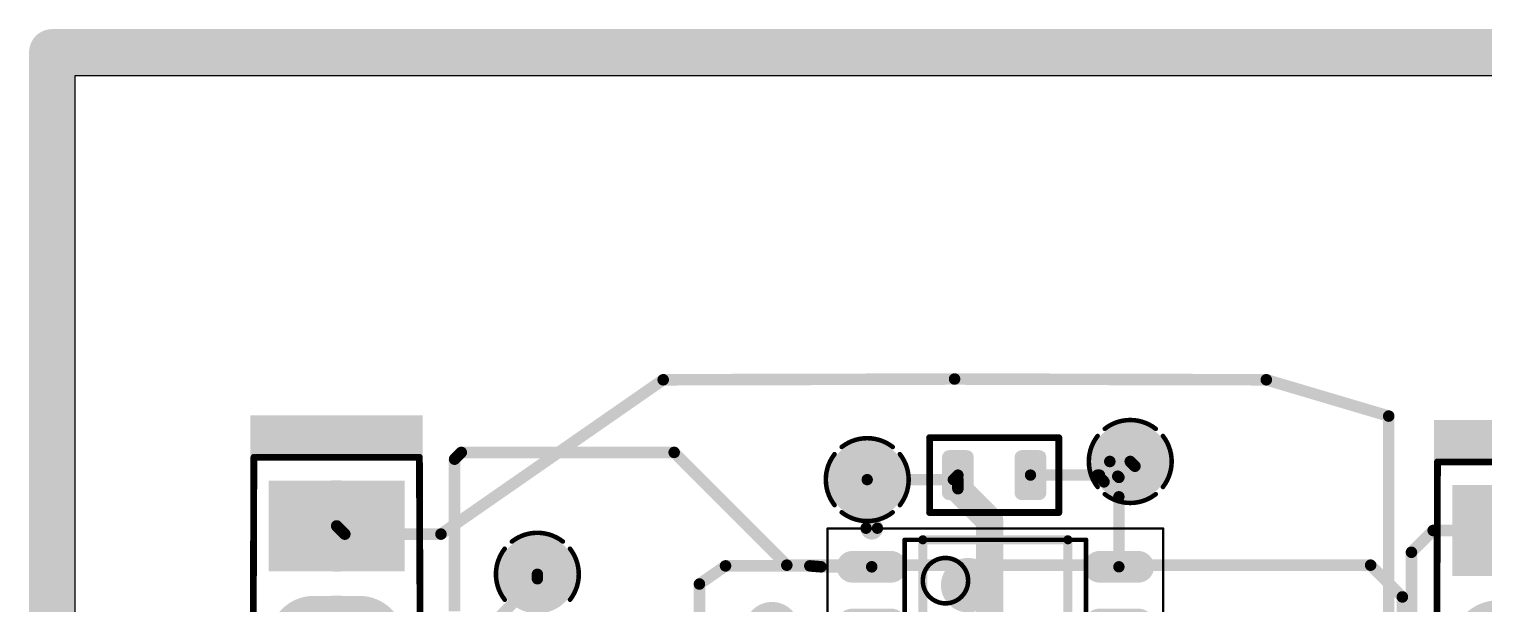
# Model space of a CAD drawing. Extents: x 87 to 200, y 48 to 111.
# Drawn here: x 87.19 to 119.27, y 98.75 to 111.41 of the extents above; entities that cross this region are included whole.
import ezdxf

# ---------------------------------------------------------------- set-up
doc = ezdxf.new("R2010")
doc.units = 0
doc.layers.get('0').update_dxf_attribs({"linetype": 'CONTINUOUS'})
for name, color, linetype in [('BOTTOMLAYER', 5, 'CONTINUOUS'), ('BOTTOMSOLDER', 6, 'CONTINUOUS'), ('INTERNALPLANE1', 76, 'CONTINUOUS'), ('INTERNALPLANE2', 16, 'CONTINUOUS'), ('MECHANICAL13', 56, 'CONTINUOUS'), ('MECHANICAL15', 56, 'CONTINUOUS'), ('MULTILAYER', 9, 'CONTINUOUS'), ('PADHOLELAYER', 156, 'CONTINUOUS'), ('TOPLAYER', 1, 'CONTINUOUS'), ('TOPOVERLAY', 2, 'CONTINUOUS'), ('TOPPASTE', 8, 'CONTINUOUS'), ('TOPSOLDER', 216, 'CONTINUOUS'), ('VIAHOLELAYER', 16, 'CONTINUOUS')]:
    doc.layers.add(name, color=color, linetype=linetype)

# ---------------------------------------------------------------- blocks, each defined once
blk = doc.blocks.new('PLD_8_11')
at = {"layer": 'BOTTOMLAYER'}
blk.add_hatch(color=5, dxfattribs=at).paths.add_polyline_path([(-13.54, 1.5), (-11.54, 1.5), (-11.54, -1.5), (-13.54, -1.5)])
h = blk.add_hatch(color=5, dxfattribs=at)
edge = h.paths.add_edge_path()
edge.add_arc((-10, -0.5), 1, 180, 360)
edge.add_line((-9, -0.5), (-9, 0.5))
edge.add_arc((-10, 0.5), 1, 0, 180)
edge.add_line((-11, 0.5), (-11, -0.5))
at = {"layer": 'BOTTOMSOLDER'}
h = blk.add_hatch(color=6, dxfattribs=at)
edge = h.paths.add_edge_path()
edge.add_arc((-12.54, 0), 0.55, 0, 360)
at = {"layer": 'INTERNALPLANE1'}
h = blk.add_hatch(color=76, dxfattribs=at)
edge = h.paths.add_edge_path()
edge.add_arc((-12.54, 0), 1.008, 0, 360)
h = blk.add_hatch(color=76, dxfattribs=at)
edge = h.paths.add_edge_path()
edge.add_arc((-10, 0), 1.008, 0, 360)
at = {"layer": 'INTERNALPLANE2'}
h = blk.add_hatch(color=16, dxfattribs=at)
edge = h.paths.add_edge_path()
edge.add_arc((-12.54, 0), 1.008, 0, 360)
h = blk.add_hatch(color=16, dxfattribs=at)
edge = h.paths.add_edge_path()
edge.add_arc((-10, 0), 1.008, 0, 360)
at = {"layer": 'MULTILAYER'}
blk.add_hatch(color=9, dxfattribs=at).paths.add_polyline_path([(-13.54, 1.5), (-11.54, 1.5), (-11.54, -1.5), (-13.54, -1.5)])
h = blk.add_hatch(color=9, dxfattribs=at)
edge = h.paths.add_edge_path()
edge.add_arc((-10, -0.5), 1, 180, 360)
edge.add_line((-9, -0.5), (-9, 0.5))
edge.add_arc((-10, 0.5), 1, 0, 180)
edge.add_line((-11, 0.5), (-11, -0.5))
at = {"layer": 'PADHOLELAYER'}
h = blk.add_hatch(color=156, dxfattribs=at)
edge = h.paths.add_edge_path()
edge.add_arc((-12.54, 0), 0.5, 0, 360)
at = {"layer": 'TOPLAYER'}
blk.add_hatch(color=1, dxfattribs=at).paths.add_polyline_path([(-13.54, 1.5), (-11.54, 1.5), (-11.54, -1.5), (-13.54, -1.5)])
h = blk.add_hatch(color=1, dxfattribs=at)
edge = h.paths.add_edge_path()
edge.add_arc((-10, -0.5), 1, 180, 360)
edge.add_line((-9, -0.5), (-9, 0.5))
edge.add_arc((-10, 0.5), 1, 0, 180)
edge.add_line((-11, 0.5), (-11, -0.5))
at = {"layer": 'TOPOVERLAY'}
blk.add_hatch(color=2, dxfattribs=at).paths.add_polyline_path([(-13.975, -1.9), (-13.975, 1.9), (-14.975, 1.9), (-14.975, -1.9)])
at = {"layer": 'TOPSOLDER'}
h = blk.add_hatch(color=216, dxfattribs=at)
edge = h.paths.add_edge_path()
edge.add_arc((-12.54, 0), 0.55, 0, 360)
at = {"layer": 'TOPOVERLAY', "const_width": 0.15}
for points in [[(-14.05, 1.825), (6.67, 1.905)], [(-14.05, -1.825), (-14.05, 1.825)], [(6.67, -1.905), (-14.05, -1.825)]]:
    blk.add_lwpolyline(points, dxfattribs=at)
at = {"layer": 'TOPOVERLAY', "const_width": 0.075}
for points in [[(-14.088, 1.825, 1), (-14.012, 1.825, 1)], [(-14.088, 1.825, 1), (-14.012, 1.825, 1)], [(-14.088, -1.825, 1), (-14.012, -1.825, 1)], [(-14.088, -1.825, 1), (-14.012, -1.825, 1)]]:
    blk.add_lwpolyline(points, format="xyb", close=True, dxfattribs=at)
blk = doc.blocks.new('PLD_8_12')
at = {"layer": 'BOTTOMLAYER'}
blk.add_hatch(color=5, dxfattribs=at).paths.add_polyline_path([(-13.54, 1.5), (-11.54, 1.5), (-11.54, -1.5), (-13.54, -1.5)])
h = blk.add_hatch(color=5, dxfattribs=at)
edge = h.paths.add_edge_path()
edge.add_arc((-10, -0.5), 1, 180, 360)
edge.add_line((-9, -0.5), (-9, 0.5))
edge.add_arc((-10, 0.5), 1, 0, 180)
edge.add_line((-11, 0.5), (-11, -0.5))
at = {"layer": 'INTERNALPLANE1'}
h = blk.add_hatch(color=76, dxfattribs=at)
edge = h.paths.add_edge_path()
edge.add_arc((-12.54, 0), 1.008, 0, 360)
h = blk.add_hatch(color=76, dxfattribs=at)
edge = h.paths.add_edge_path()
edge.add_arc((-10, 0), 1.008, 0, 360)
at = {"layer": 'INTERNALPLANE2'}
h = blk.add_hatch(color=16, dxfattribs=at)
edge = h.paths.add_edge_path()
edge.add_arc((-12.54, 0), 1.008, 0, 360)
h = blk.add_hatch(color=16, dxfattribs=at)
edge = h.paths.add_edge_path()
edge.add_arc((-10, 0), 1.008, 0, 360)
at = {"layer": 'MULTILAYER'}
blk.add_hatch(color=9, dxfattribs=at).paths.add_polyline_path([(-13.54, 1.5), (-11.54, 1.5), (-11.54, -1.5), (-13.54, -1.5)])
h = blk.add_hatch(color=9, dxfattribs=at)
edge = h.paths.add_edge_path()
edge.add_arc((-10, -0.5), 1, 180, 360)
edge.add_line((-9, -0.5), (-9, 0.5))
edge.add_arc((-10, 0.5), 1, 0, 180)
edge.add_line((-11, 0.5), (-11, -0.5))
at = {"layer": 'TOPLAYER'}
blk.add_hatch(color=1, dxfattribs=at).paths.add_polyline_path([(-13.54, 1.5), (-11.54, 1.5), (-11.54, -1.5), (-13.54, -1.5)])
h = blk.add_hatch(color=1, dxfattribs=at)
edge = h.paths.add_edge_path()
edge.add_arc((-10, -0.5), 1, 180, 360)
edge.add_line((-9, -0.5), (-9, 0.5))
edge.add_arc((-10, 0.5), 1, 0, 180)
edge.add_line((-11, 0.5), (-11, -0.5))
at = {"layer": 'TOPOVERLAY'}
blk.add_hatch(color=2, dxfattribs=at).paths.add_polyline_path([(-13.975, -1.9), (-13.975, 1.9), (-14.975, 1.9), (-14.975, -1.9)])
at = {"layer": 'TOPOVERLAY', "const_width": 0.15}
for points in [[(-14.05, -1.825), (-14.05, 1.825)], [(6.67, -1.905), (-14.05, -1.825)]]:
    blk.add_lwpolyline(points, dxfattribs=at)
at = {"layer": 'TOPOVERLAY', "const_width": 0.075}
blk.add_lwpolyline([(-14.088, -1.825, 1), (-14.012, -1.825, 1)], format="xyb", close=True, dxfattribs=at)
blk.add_lwpolyline([(-14.088, -1.825, 1), (-14.012, -1.825, 1)], format="xyb", close=True, dxfattribs=at)
blk = doc.blocks.new('SOIC_8_3_90____23')
at = {"layer": 'TOPLAYER'}
h = blk.add_hatch(color=1, dxfattribs=at)
edge = h.paths.add_edge_path()
edge.add_arc((-2.3, 1.905), 0.3, 270, 450)
edge.add_line((-2.3, 2.205), (-3.15, 2.205))
edge.add_arc((-3.15, 1.905), 0.3, 90, 270)
edge.add_line((-3.15, 1.605), (-2.3, 1.605))
h = blk.add_hatch(color=1, dxfattribs=at)
edge = h.paths.add_edge_path()
edge.add_arc((3.15, 1.905), 0.3, 270, 450)
edge.add_line((3.15, 2.205), (2.3, 2.205))
edge.add_arc((2.3, 1.905), 0.3, 90, 270)
edge.add_line((2.3, 1.605), (3.15, 1.605))
h = blk.add_hatch(color=1, dxfattribs=at)
edge = h.paths.add_edge_path()
edge.add_arc((-2.3, 0.635), 0.3, 270, 450)
edge.add_line((-2.3, 0.935), (-3.15, 0.935))
edge.add_arc((-3.15, 0.635), 0.3, 90, 270)
edge.add_line((-3.15, 0.335), (-2.3, 0.335))
h = blk.add_hatch(color=1, dxfattribs=at)
edge = h.paths.add_edge_path()
edge.add_arc((3.15, 0.635), 0.3, 270, 450)
edge.add_line((3.15, 0.935), (2.3, 0.935))
edge.add_arc((2.3, 0.635), 0.3, 90, 270)
edge.add_line((2.3, 0.335), (3.15, 0.335))
h = blk.add_hatch(color=1, dxfattribs=at)
edge = h.paths.add_edge_path()
edge.add_arc((-2.3, -0.635), 0.3, 270, 450)
edge.add_line((-2.3, -0.335), (-3.15, -0.335))
edge.add_arc((-3.15, -0.635), 0.3, 90, 270)
edge.add_line((-3.15, -0.935), (-2.3, -0.935))
h = blk.add_hatch(color=1, dxfattribs=at)
edge = h.paths.add_edge_path()
edge.add_arc((3.15, -0.635), 0.3, 270, 450)
edge.add_line((3.15, -0.335), (2.3, -0.335))
edge.add_arc((2.3, -0.635), 0.3, 90, 270)
edge.add_line((2.3, -0.935), (3.15, -0.935))
h = blk.add_hatch(color=1, dxfattribs=at)
edge = h.paths.add_edge_path()
edge.add_arc((-2.3, -1.905), 0.3, 270, 450)
edge.add_line((-2.3, -1.605), (-3.15, -1.605))
edge.add_arc((-3.15, -1.905), 0.3, 90, 270)
edge.add_line((-3.15, -2.205), (-2.3, -2.205))
h = blk.add_hatch(color=1, dxfattribs=at)
edge = h.paths.add_edge_path()
edge.add_arc((3.15, -1.905), 0.3, 270, 450)
edge.add_line((3.15, -1.605), (2.3, -1.605))
edge.add_arc((2.3, -1.905), 0.3, 90, 270)
edge.add_line((2.3, -2.205), (3.15, -2.205))
at = {"layer": 'TOPPASTE'}
h = blk.add_hatch(color=8, dxfattribs=at)
edge = h.paths.add_edge_path()
edge.add_arc((-2.3, 1.905), 0.3, 270, 450)
edge.add_line((-2.3, 2.205), (-3.15, 2.205))
edge.add_arc((-3.15, 1.905), 0.3, 90, 270)
edge.add_line((-3.15, 1.605), (-2.3, 1.605))
h = blk.add_hatch(color=8, dxfattribs=at)
edge = h.paths.add_edge_path()
edge.add_arc((3.15, 1.905), 0.3, 270, 450)
edge.add_line((3.15, 2.205), (2.3, 2.205))
edge.add_arc((2.3, 1.905), 0.3, 90, 270)
edge.add_line((2.3, 1.605), (3.15, 1.605))
h = blk.add_hatch(color=8, dxfattribs=at)
edge = h.paths.add_edge_path()
edge.add_arc((-2.3, 0.635), 0.3, 270, 450)
edge.add_line((-2.3, 0.935), (-3.15, 0.935))
edge.add_arc((-3.15, 0.635), 0.3, 90, 270)
edge.add_line((-3.15, 0.335), (-2.3, 0.335))
h = blk.add_hatch(color=8, dxfattribs=at)
edge = h.paths.add_edge_path()
edge.add_arc((3.15, 0.635), 0.3, 270, 450)
edge.add_line((3.15, 0.935), (2.3, 0.935))
edge.add_arc((2.3, 0.635), 0.3, 90, 270)
edge.add_line((2.3, 0.335), (3.15, 0.335))
h = blk.add_hatch(color=8, dxfattribs=at)
edge = h.paths.add_edge_path()
edge.add_arc((-2.3, -0.635), 0.3, 270, 450)
edge.add_line((-2.3, -0.335), (-3.15, -0.335))
edge.add_arc((-3.15, -0.635), 0.3, 90, 270)
edge.add_line((-3.15, -0.935), (-2.3, -0.935))
h = blk.add_hatch(color=8, dxfattribs=at)
edge = h.paths.add_edge_path()
edge.add_arc((3.15, -0.635), 0.3, 270, 450)
edge.add_line((3.15, -0.335), (2.3, -0.335))
edge.add_arc((2.3, -0.635), 0.3, 90, 270)
edge.add_line((2.3, -0.935), (3.15, -0.935))
h = blk.add_hatch(color=8, dxfattribs=at)
edge = h.paths.add_edge_path()
edge.add_arc((-2.3, -1.905), 0.3, 270, 450)
edge.add_line((-2.3, -1.605), (-3.15, -1.605))
edge.add_arc((-3.15, -1.905), 0.3, 90, 270)
edge.add_line((-3.15, -2.205), (-2.3, -2.205))
h = blk.add_hatch(color=8, dxfattribs=at)
edge = h.paths.add_edge_path()
edge.add_arc((3.15, -1.905), 0.3, 270, 450)
edge.add_line((3.15, -1.605), (2.3, -1.605))
edge.add_arc((2.3, -1.905), 0.3, 90, 270)
edge.add_line((2.3, -2.205), (3.15, -2.205))
at = {"layer": 'TOPSOLDER'}
h = blk.add_hatch(color=216, dxfattribs=at)
edge = h.paths.add_edge_path()
edge.add_arc((-2.3, 1.905), 0.35, 270, 450)
edge.add_line((-2.3, 2.255), (-3.15, 2.255))
edge.add_arc((-3.15, 1.905), 0.35, 90, 270)
edge.add_line((-3.15, 1.555), (-2.3, 1.555))
h = blk.add_hatch(color=216, dxfattribs=at)
edge = h.paths.add_edge_path()
edge.add_arc((3.15, 1.905), 0.35, 270, 450)
edge.add_line((3.15, 2.255), (2.3, 2.255))
edge.add_arc((2.3, 1.905), 0.35, 90, 270)
edge.add_line((2.3, 1.555), (3.15, 1.555))
h = blk.add_hatch(color=216, dxfattribs=at)
edge = h.paths.add_edge_path()
edge.add_arc((-2.3, 0.635), 0.35, 270, 450)
edge.add_line((-2.3, 0.985), (-3.15, 0.985))
edge.add_arc((-3.15, 0.635), 0.35, 90, 270)
edge.add_line((-3.15, 0.285), (-2.3, 0.285))
h = blk.add_hatch(color=216, dxfattribs=at)
edge = h.paths.add_edge_path()
edge.add_arc((3.15, 0.635), 0.35, 270, 450)
edge.add_line((3.15, 0.985), (2.3, 0.985))
edge.add_arc((2.3, 0.635), 0.35, 90, 270)
edge.add_line((2.3, 0.285), (3.15, 0.285))
h = blk.add_hatch(color=216, dxfattribs=at)
edge = h.paths.add_edge_path()
edge.add_arc((-2.3, -0.635), 0.35, 270, 450)
edge.add_line((-2.3, -0.285), (-3.15, -0.285))
edge.add_arc((-3.15, -0.635), 0.35, 90, 270)
edge.add_line((-3.15, -0.985), (-2.3, -0.985))
h = blk.add_hatch(color=216, dxfattribs=at)
edge = h.paths.add_edge_path()
edge.add_arc((3.15, -0.635), 0.35, 270, 450)
edge.add_line((3.15, -0.285), (2.3, -0.285))
edge.add_arc((2.3, -0.635), 0.35, 90, 270)
edge.add_line((2.3, -0.985), (3.15, -0.985))
h = blk.add_hatch(color=216, dxfattribs=at)
edge = h.paths.add_edge_path()
edge.add_arc((-2.3, -1.905), 0.35, 270, 450)
edge.add_line((-2.3, -1.555), (-3.15, -1.555))
edge.add_arc((-3.15, -1.905), 0.35, 90, 270)
edge.add_line((-3.15, -2.255), (-2.3, -2.255))
h = blk.add_hatch(color=216, dxfattribs=at)
edge = h.paths.add_edge_path()
edge.add_arc((3.15, -1.905), 0.35, 270, 450)
edge.add_line((3.15, -1.555), (2.3, -1.555))
edge.add_arc((2.3, -1.905), 0.35, 90, 270)
edge.add_line((2.3, -2.255), (3.15, -2.255))
at = {"layer": 'MECHANICAL13', "const_width": 0.1}
for points in [[(-2, 2.5), (2, 2.5)], [(-2, -2.5), (-2, 2.5)], [(2, -2.5), (2, 2.5)], [(-2, -2.5), (2, -2.5)]]:
    blk.add_lwpolyline(points, dxfattribs=at)
at = {"layer": 'MECHANICAL13'}
for points, const_width in [([(-2.025, 2.5, 1), (-1.975, 2.5, 1)], 0.05), ([(-2.025, 2.5, 1), (-1.975, 2.5, 1)], 0.05), ([(1.975, 2.5, 1), (2.025, 2.5, 1)], 0.05), ([(1.975, 2.5, 1), (2.025, 2.5, 1)], 0.05), ([(-0.6, 1.6, 1), (-1.6, 1.6, 1)], 0.1), ([(-1.625, 1.6, 1), (-1.575, 1.6, 1)], 0.05), ([(-0.625, 1.6, 1), (-0.575, 1.6, 1)], 0.05), ([(-2.025, -2.5, 1), (-1.975, -2.5, 1)], 0.05), ([(-2.025, -2.5, 1), (-1.975, -2.5, 1)], 0.05), ([(1.975, -2.5, 1), (2.025, -2.5, 1)], 0.05), ([(1.975, -2.5, 1), (2.025, -2.5, 1)], 0.05)]:
    blk.add_lwpolyline(points, format="xyb", close=True, dxfattribs=dict(at, const_width=const_width))
at = {"layer": 'MECHANICAL15'}
for points, const_width in [([(-3.7, 2.75), (3.7, 2.75)], 0.05), ([(-3.7, -2.75), (-3.7, 2.75)], 0.05), ([(3.7, -2.75), (3.7, 2.75)], 0.05), ([(0, -0.5), (0, 0.5)], 0.1), ([(-0.5, 0), (0.5, 0)], 0.1), ([(-3.7, -2.75), (3.7, -2.75)], 0.05)]:
    blk.add_lwpolyline(points, dxfattribs=dict(at, const_width=const_width))
for points, const_width in [([(-3.712, 2.75, 1), (-3.688, 2.75, 1)], 0.025), ([(-3.712, 2.75, 1), (-3.688, 2.75, 1)], 0.025), ([(3.688, 2.75, 1), (3.712, 2.75, 1)], 0.025), ([(3.688, 2.75, 1), (3.712, 2.75, 1)], 0.025), ([(-0.025, 0.5, 1), (0.025, 0.5, 1)], 0.05), ([(-0.525, 0, 1), (-0.475, 0, 1)], 0.05), ([(0.475, 0, 1), (0.525, 0, 1)], 0.05), ([(-0.025, -0.5, 1), (0.025, -0.5, 1)], 0.05), ([(-3.712, -2.75, 1), (-3.688, -2.75, 1)], 0.025), ([(-3.712, -2.75, 1), (-3.688, -2.75, 1)], 0.025), ([(3.688, -2.75, 1), (3.712, -2.75, 1)], 0.025), ([(3.688, -2.75, 1), (3.712, -2.75, 1)], 0.025)]:
    blk.add_lwpolyline(points, format="xyb", close=True, dxfattribs=dict(at, const_width=const_width))
at = {"layer": 'TOPOVERLAY'}
for points, const_width in [([(-2.6, 2.755, 1), (-2.85, 2.755, 1)], 0.25), ([(-2.913, 2.755, 1), (-2.788, 2.755, 1)], 0.125), ([(-2.662, 2.755, 1), (-2.538, 2.755, 1)], 0.125), ([(-1.65, 2.5, 1), (-1.55, 2.5, 1)], 0.1), ([(-1.65, 2.5, 1), (-1.55, 2.5, 1)], 0.1), ([(1.55, 2.5, 1), (1.65, 2.5, 1)], 0.1), ([(1.55, 2.5, 1), (1.65, 2.5, 1)], 0.1), ([(-0.3, 1.5, 1), (-0.9, 1.5, 1)], 0.6), ([(-1.05, 1.5, 1), (-0.75, 1.5, 1)], 0.3), ([(-0.45, 1.5, 1), (-0.15, 1.5, 1)], 0.3), ([(-1.65, -2.5, 1), (-1.55, -2.5, 1)], 0.1), ([(-1.65, -2.5, 1), (-1.55, -2.5, 1)], 0.1), ([(1.55, -2.5, 1), (1.65, -2.5, 1)], 0.1), ([(1.55, -2.5, 1), (1.65, -2.5, 1)], 0.1)]:
    blk.add_lwpolyline(points, format="xyb", close=True, dxfattribs=dict(at, const_width=const_width))
at = {"layer": 'TOPOVERLAY', "const_width": 0.2}
for points in [[(-1.6, 2.5), (1.6, 2.5)], [(-1.6, -2.5), (-1.6, 2.5)], [(1.6, -2.5), (1.6, 2.5)], [(-1.6, -2.5), (1.6, -2.5)]]:
    blk.add_lwpolyline(points, dxfattribs=at)
blk = doc.blocks.new('FB_0603_26')
at = {"layer": 'TOPLAYER'}
h = blk.add_hatch(color=1, dxfattribs=at)
edge = h.paths.add_edge_path()
edge.add_arc((-0.995, 0.395), 0.105, 90, 180)
edge.add_line((-1.1, 0.395), (-1.1, -0.395))
edge.add_arc((-0.995, -0.395), 0.105, 180, 270)
edge.add_line((-0.995, -0.5), (-0.605, -0.5))
edge.add_arc((-0.605, -0.395), 0.105, 270, 360)
edge.add_line((-0.5, -0.395), (-0.5, 0.395))
edge.add_arc((-0.605, 0.395), 0.105, 0, 90)
edge.add_line((-0.605, 0.5), (-0.995, 0.5))
h = blk.add_hatch(color=1, dxfattribs=at)
edge = h.paths.add_edge_path()
edge.add_arc((0.605, 0.395), 0.105, 90, 180)
edge.add_line((0.5, 0.395), (0.5, -0.395))
edge.add_arc((0.605, -0.395), 0.105, 180, 270)
edge.add_line((0.605, -0.5), (0.995, -0.5))
edge.add_arc((0.995, -0.395), 0.105, 270, 360)
edge.add_line((1.1, -0.395), (1.1, 0.395))
edge.add_arc((0.995, 0.395), 0.105, 0, 90)
edge.add_line((0.995, 0.5), (0.605, 0.5))
at = {"layer": 'TOPPASTE'}
h = blk.add_hatch(color=8, dxfattribs=at)
edge = h.paths.add_edge_path()
edge.add_arc((-0.995, 0.395), 0.105, 90, 180)
edge.add_line((-1.1, 0.395), (-1.1, -0.395))
edge.add_arc((-0.995, -0.395), 0.105, 180, 270)
edge.add_line((-0.995, -0.5), (-0.605, -0.5))
edge.add_arc((-0.605, -0.395), 0.105, 270, 360)
edge.add_line((-0.5, -0.395), (-0.5, 0.395))
edge.add_arc((-0.605, 0.395), 0.105, 0, 90)
edge.add_line((-0.605, 0.5), (-0.995, 0.5))
h = blk.add_hatch(color=8, dxfattribs=at)
edge = h.paths.add_edge_path()
edge.add_arc((0.605, 0.395), 0.105, 90, 180)
edge.add_line((0.5, 0.395), (0.5, -0.395))
edge.add_arc((0.605, -0.395), 0.105, 180, 270)
edge.add_line((0.605, -0.5), (0.995, -0.5))
edge.add_arc((0.995, -0.395), 0.105, 270, 360)
edge.add_line((1.1, -0.395), (1.1, 0.395))
edge.add_arc((0.995, 0.395), 0.105, 0, 90)
edge.add_line((0.995, 0.5), (0.605, 0.5))
at = {"layer": 'TOPSOLDER'}
h = blk.add_hatch(color=216, dxfattribs=at)
edge = h.paths.add_edge_path()
edge.add_arc((-0.995, 0.395), 0.155, 90, 180)
edge.add_line((-1.15, 0.395), (-1.15, -0.395))
edge.add_arc((-0.995, -0.395), 0.155, 180, 270)
edge.add_line((-0.995, -0.55), (-0.605, -0.55))
edge.add_arc((-0.605, -0.395), 0.155, 270, 360)
edge.add_line((-0.45, -0.395), (-0.45, 0.395))
edge.add_arc((-0.605, 0.395), 0.155, 0, 90)
edge.add_line((-0.605, 0.55), (-0.995, 0.55))
h = blk.add_hatch(color=216, dxfattribs=at)
edge = h.paths.add_edge_path()
edge.add_arc((0.605, 0.395), 0.155, 90, 180)
edge.add_line((0.45, 0.395), (0.45, -0.395))
edge.add_arc((0.605, -0.395), 0.155, 180, 270)
edge.add_line((0.605, -0.55), (0.995, -0.55))
edge.add_arc((0.995, -0.395), 0.155, 270, 360)
edge.add_line((1.15, -0.395), (1.15, 0.395))
edge.add_arc((0.995, 0.395), 0.155, 0, 90)
edge.add_line((0.995, 0.55), (0.605, 0.55))
at = {"layer": 'TOPOVERLAY', "const_width": 0.15}
for points in [[(-1.425, -0.825), (-1.425, 0.825)], [(-1.425, 0.825), (1.425, 0.825)], [(1.425, -0.825), (1.425, 0.825)], [(-1.425, -0.825), (1.425, -0.825)]]:
    blk.add_lwpolyline(points, dxfattribs=at)
at = {"layer": 'TOPOVERLAY', "const_width": 0.075}
for points in [[(-1.463, 0.825, 1), (-1.388, 0.825, 1)], [(-1.463, 0.825, 1), (-1.388, 0.825, 1)], [(1.388, 0.825, 1), (1.463, 0.825, 1)], [(1.388, 0.825, 1), (1.463, 0.825, 1)], [(-1.463, -0.825, 1), (-1.388, -0.825, 1)], [(-1.463, -0.825, 1), (-1.388, -0.825, 1)], [(1.388, -0.825, 1), (1.463, -0.825, 1)], [(1.388, -0.825, 1), (1.463, -0.825, 1)]]:
    blk.add_lwpolyline(points, format="xyb", close=True, dxfattribs=at)

msp = doc.modelspace()

# ---------------------------------------------------------------- hatches: boundary and pattern name
at = {"layer": 'BOTTOMLAYER'}
h = msp.add_hatch(color=5, dxfattribs=at)
edge = h.paths.add_edge_path()
edge.add_arc((105.674, 101.484), 0.635, 0, 360)
h = msp.add_hatch(color=5, dxfattribs=at)
edge = h.paths.add_edge_path()
edge.add_arc((98.4, 99.4), 0.635, 0, 360)
at = {"layer": 'BOTTOMSOLDER'}
h = msp.add_hatch(color=6, dxfattribs=at)
edge = h.paths.add_edge_path()
edge.add_arc((105.674, 101.484), 0.406, 0, 360)
h = msp.add_hatch(color=6, dxfattribs=at)
edge = h.paths.add_edge_path()
edge.add_arc((98.4, 99.4), 0.406, 0, 360)
at = {"layer": 'INTERNALPLANE1'}
h = msp.add_hatch(color=76, dxfattribs=at)
edge = h.paths.add_edge_path()
edge.add_arc((105.674, 101.484), 0.864, 0, 360)
h = msp.add_hatch(color=76, dxfattribs=at)
edge = h.paths.add_edge_path()
edge.add_arc((103.574, 98.184), 0.608, 0, 360)
at = {"layer": 'INTERNALPLANE2'}
h = msp.add_hatch(color=16, dxfattribs=at)
edge = h.paths.add_edge_path()
edge.add_arc((111.474, 101.884), 0.864, 0, 360)
h = msp.add_hatch(color=16, dxfattribs=at)
edge = h.paths.add_edge_path()
edge.add_arc((98.4, 99.4), 0.864, 0, 360)
h = msp.add_hatch(color=16, dxfattribs=at)
edge = h.paths.add_edge_path()
edge.add_arc((103.574, 98.184), 0.608, 0, 360)
at = {"layer": 'TOPLAYER'}
h = msp.add_hatch(color=1, dxfattribs=at)
edge = h.paths.add_edge_path()
edge.add_arc((111.474, 101.884), 0.635, 0, 360)
h = msp.add_hatch(color=1, dxfattribs=at)
edge = h.paths.add_edge_path()
edge.add_arc((105.674, 101.484), 0.635, 0, 360)
h = msp.add_hatch(color=1, dxfattribs=at)
edge = h.paths.add_edge_path()
edge.add_arc((98.4, 99.4), 0.635, 0, 360)
at = {"layer": 'TOPSOLDER'}
h = msp.add_hatch(color=216, dxfattribs=at)
edge = h.paths.add_edge_path()
edge.add_arc((111.474, 101.884), 0.406, 0, 360)
h = msp.add_hatch(color=216, dxfattribs=at)
edge = h.paths.add_edge_path()
edge.add_arc((105.674, 101.484), 0.406, 0, 360)
h = msp.add_hatch(color=216, dxfattribs=at)
edge = h.paths.add_edge_path()
edge.add_arc((98.4, 99.4), 0.406, 0, 360)
at = {"layer": 'VIAHOLELAYER'}
h = msp.add_hatch(color=16, dxfattribs=at)
edge = h.paths.add_edge_path()
edge.add_arc((111.474, 101.884), 0.356, 0, 360)
h = msp.add_hatch(color=16, dxfattribs=at)
edge = h.paths.add_edge_path()
edge.add_arc((105.674, 101.484), 0.356, 0, 360)
h = msp.add_hatch(color=16, dxfattribs=at)
edge = h.paths.add_edge_path()
edge.add_arc((98.4, 99.4), 0.356, 0, 360)

# ---------------------------------------------------------------- linework, layer by layer
at = {"layer": 'BOTTOMLAYER', "const_width": 0.254}
for points in [[(96.574, 101.935), (96.723, 102.084)], [(96.574, 98.584), (96.574, 101.935)], [(96.723, 102.084), (101.416, 102.084)], [(101.416, 102.084), (103.9, 99.6)], [(103.9, 99.6), (116.774, 99.6)], [(116.774, 99.6), (117.474, 98.9)], [(117.474, 86.484), (117.474, 98.9)]]:
    msp.add_lwpolyline(points, dxfattribs=at)
at = {"layer": 'BOTTOMLAYER', "const_width": 0.127}
for points in [[(96.511, 101.935, 1), (96.638, 101.935, 1)], [(96.511, 101.935, 1), (96.638, 101.935, 1)], [(96.659, 102.084, 1), (96.786, 102.084, 1)], [(96.659, 102.084, 1), (96.786, 102.084, 1)], [(101.353, 102.084, 1), (101.48, 102.084, 1)], [(101.353, 102.084, 1), (101.48, 102.084, 1)], [(103.837, 99.6, 1), (103.964, 99.6, 1)], [(103.837, 99.6, 1), (103.964, 99.6, 1)], [(116.711, 99.6, 1), (116.838, 99.6, 1)], [(116.711, 99.6, 1), (116.838, 99.6, 1)], [(117.411, 98.9, 1), (117.538, 98.9, 1)], [(117.411, 98.9, 1), (117.538, 98.9, 1)]]:
    msp.add_lwpolyline(points, format="xyb", close=True, dxfattribs=at)
at = {"layer": 'INTERNALPLANE1'}
for p, q in [((88.21, 48.91), (88.21, 110.39)), ((88.21, 110.39), (198.69, 110.39))]:
    msp.add_line(p, q, dxfattribs=at)
at = {"layer": 'INTERNALPLANE1', "const_width": 1.016}
for points in [[(87.7, 110.9), (199.2, 110.9)], [(87.7, 48.4), (87.7, 110.9)]]:
    msp.add_lwpolyline(points, dxfattribs=at)
at = {"layer": 'INTERNALPLANE1'}
for points, const_width in [([(87.446, 110.9, 1), (87.954, 110.9, 1)], 0.508), ([(87.446, 110.9, 1), (87.954, 110.9, 1)], 0.508), ([(110.729, 102.446, 1), (110.779, 102.446, 1)], 0.05), ([(110.887, 102.604, 1), (110.937, 102.604, 1)], 0.05), ([(112.011, 102.604, 1), (112.061, 102.604, 1)], 0.05), ([(112.169, 102.446, 1), (112.219, 102.446, 1)], 0.05), ([(110.729, 101.322, 1), (110.779, 101.322, 1)], 0.05), ([(110.887, 101.164, 1), (110.937, 101.164, 1)], 0.05), ([(112.011, 101.164, 1), (112.061, 101.164, 1)], 0.05), ([(112.169, 101.322, 1), (112.219, 101.322, 1)], 0.05), ([(97.813, 100.12, 1), (97.863, 100.12, 1)], 0.05), ([(98.937, 100.12, 1), (98.987, 100.12, 1)], 0.05), ([(97.655, 99.962, 1), (97.705, 99.962, 1)], 0.05), ([(99.095, 99.962, 1), (99.145, 99.962, 1)], 0.05), ([(97.655, 98.838, 1), (97.705, 98.838, 1)], 0.05), ([(99.095, 98.838, 1), (99.145, 98.838, 1)], 0.05)]:
    msp.add_lwpolyline(points, format="xyb", close=True, dxfattribs=dict(at, const_width=const_width))
at = {"layer": 'INTERNALPLANE1', "const_width": 0.1}
for points in [[(110.912, 102.604, -0.344328), (112.036, 102.604)], [(110.754, 101.322, -0.344328), (110.754, 102.446)], [(112.194, 102.446, -0.344328), (112.194, 101.322)], [(112.036, 101.164, -0.344328), (110.912, 101.164)], [(97.838, 100.12, -0.344328), (98.962, 100.12)], [(97.68, 98.838, -0.344328), (97.68, 99.962)], [(99.12, 99.962, -0.344328), (99.12, 98.838)]]:
    msp.add_lwpolyline(points, format="xyb", dxfattribs=at)
at = {"layer": 'INTERNALPLANE2'}
for p, q in [((88.21, 48.91), (88.21, 110.39)), ((88.21, 110.39), (198.69, 110.39))]:
    msp.add_line(p, q, dxfattribs=at)
at = {"layer": 'INTERNALPLANE2', "const_width": 1.016}
for points in [[(87.7, 110.9), (199.2, 110.9)], [(87.7, 48.4), (87.7, 110.9)]]:
    msp.add_lwpolyline(points, dxfattribs=at)
at = {"layer": 'INTERNALPLANE2'}
for points, const_width in [([(87.446, 110.9, 1), (87.954, 110.9, 1)], 0.508), ([(87.446, 110.9, 1), (87.954, 110.9, 1)], 0.508), ([(104.929, 102.046, 1), (104.979, 102.046, 1)], 0.05), ([(105.087, 102.204, 1), (105.137, 102.204, 1)], 0.05), ([(106.211, 102.204, 1), (106.261, 102.204, 1)], 0.05), ([(106.369, 102.046, 1), (106.419, 102.046, 1)], 0.05), ([(104.929, 100.922, 1), (104.979, 100.922, 1)], 0.05), ([(105.087, 100.764, 1), (105.137, 100.764, 1)], 0.05), ([(106.211, 100.764, 1), (106.261, 100.764, 1)], 0.05), ([(106.369, 100.922, 1), (106.419, 100.922, 1)], 0.05)]:
    msp.add_lwpolyline(points, format="xyb", close=True, dxfattribs=dict(at, const_width=const_width))
at = {"layer": 'INTERNALPLANE2', "const_width": 0.1}
for points in [[(105.112, 102.204, -0.344328), (106.236, 102.204)], [(104.954, 100.922, -0.344328), (104.954, 102.046)], [(106.394, 102.046, -0.344328), (106.394, 100.922)], [(106.236, 100.764, -0.344328), (105.112, 100.764)]]:
    msp.add_lwpolyline(points, format="xyb", dxfattribs=at)
at = {"layer": 'TOPLAYER'}
for points, const_width in [([(96.274, 100.284), (101.174, 103.684)], 0.254), ([(101.174, 103.684), (107.6, 103.7)], 0.254), ([(107.6, 103.7), (114.474, 103.684)], 0.254), ([(114.474, 103.684), (117.174, 102.884)], 0.254), ([(117.174, 97.384), (117.174, 102.884)], 0.254), ([(107.574, 101.484), (107.674, 101.584)], 0.25), ([(109.274, 101.584), (110.751, 101.584)], 0.25), ([(110.751, 101.584), (110.897, 101.438)], 0.25), ([(110.751, 101.584), (110.797, 101.584)], 0.25), ([(110.797, 101.584), (111.474, 101.884)], 0.25), ([(111.023, 101.884), (111.474, 101.884)], 0.254), ([(111.474, 101.884), (111.578, 101.78)], 0.254), ([(105.674, 101.484), (107.574, 101.484)], 0.25), ([(107.674, 101.284), (108.374, 100.584)], 0.6), ([(107.674, 101.284), (107.674, 101.484)], 0.254), ([(110.897, 101.434), (110.897, 101.438)], 0.25), ([(110.897, 101.434), (111.224, 101.107)], 0.25), ([(111.199, 101.559), (111.224, 101.534)], 0.254), ([(111.224, 99.564), (111.224, 101.107)], 0.25), ([(108.374, 96.184), (108.374, 100.584)], 0.6), ([(93.974, 100.464), (94.154, 100.284)], 0.254), ([(117.674, 99.884), (118.154, 100.364)], 0.254), ([(118.154, 100.364), (120.074, 100.364)], 0.254), ([(94.154, 100.284), (96.274, 100.284)], 0.254), ([(117.674, 96.784), (117.674, 99.884)], 0.254), ([(98.4, 99.3), (98.4, 99.4)], 0.25), ([(101.974, 99.184), (102.549, 99.584)], 0.254), ([(102.549, 99.584), (104.409, 99.584)], 0.254), ([(104.409, 99.584), (104.654, 99.564)], 0.254), ([(104.654, 99.564), (105.774, 99.564)], 0.254), ([(94.484, 95.384), (98.4, 99.3)], 0.25), ([(101.974, 97.784), (101.974, 99.184)], 0.254)]:
    msp.add_lwpolyline(points, dxfattribs=dict(at, const_width=const_width))
for points, const_width in [([(101.111, 103.684, 1), (101.238, 103.684, 1)], 0.127), ([(101.111, 103.684, 1), (101.238, 103.684, 1)], 0.127), ([(107.537, 103.7, 1), (107.664, 103.7, 1)], 0.127), ([(107.537, 103.7, 1), (107.664, 103.7, 1)], 0.127), ([(114.411, 103.684, 1), (114.538, 103.684, 1)], 0.127), ([(114.411, 103.684, 1), (114.538, 103.684, 1)], 0.127), ([(117.11, 102.884, 1), (117.237, 102.884, 1)], 0.127), ([(117.11, 102.884, 1), (117.237, 102.884, 1)], 0.127), ([(107.612, 101.584, 1), (107.737, 101.584, 1)], 0.125), ([(109.212, 101.584, 1), (109.337, 101.584, 1)], 0.125), ([(110.688, 101.584, 1), (110.813, 101.584, 1)], 0.125), ([(110.688, 101.584, 1), (110.813, 101.584, 1)], 0.125), ([(110.688, 101.584, 1), (110.813, 101.584, 1)], 0.125), ([(110.734, 101.584, 1), (110.859, 101.584, 1)], 0.125), ([(110.734, 101.584, 1), (110.859, 101.584, 1)], 0.125), ([(110.96, 101.884, 1), (111.087, 101.884, 1)], 0.127), ([(111.41, 101.884, 1), (111.537, 101.884, 1)], 0.127), ([(111.41, 101.884, 1), (111.537, 101.884, 1)], 0.127), ([(111.411, 101.884, 1), (111.536, 101.884, 1)], 0.125), ([(111.514, 101.78, 1), (111.641, 101.78, 1)], 0.127), ([(105.611, 101.484, 1), (105.736, 101.484, 1)], 0.125), ([(107.524, 101.284, 1), (107.824, 101.284, 1)], 0.3), ([(107.511, 101.484, 1), (107.636, 101.484, 1)], 0.125), ([(107.511, 101.484, 1), (107.636, 101.484, 1)], 0.125), ([(107.61, 101.484, 1), (107.737, 101.484, 1)], 0.127), ([(107.61, 101.284, 1), (107.737, 101.284, 1)], 0.127), ([(110.834, 101.438, 1), (110.959, 101.438, 1)], 0.125), ([(110.834, 101.438, 1), (110.959, 101.438, 1)], 0.125), ([(110.834, 101.434, 1), (110.959, 101.434, 1)], 0.125), ([(110.834, 101.434, 1), (110.959, 101.434, 1)], 0.125), ([(111.135, 101.559, 1), (111.262, 101.559, 1)], 0.127), ([(111.16, 101.534, 1), (111.287, 101.534, 1)], 0.127), ([(111.161, 101.107, 1), (111.286, 101.107, 1)], 0.125), ([(111.161, 101.107, 1), (111.286, 101.107, 1)], 0.125), ([(108.224, 100.584, 1), (108.524, 100.584, 1)], 0.3), ([(108.224, 100.584, 1), (108.524, 100.584, 1)], 0.3), ([(93.911, 100.464, 1), (94.038, 100.464, 1)], 0.127), ([(118.091, 100.364, 1), (118.218, 100.364, 1)], 0.127), ([(118.091, 100.364, 1), (118.218, 100.364, 1)], 0.127), ([(94.091, 100.284, 1), (94.218, 100.284, 1)], 0.127), ([(94.091, 100.284, 1), (94.218, 100.284, 1)], 0.127), ([(96.211, 100.284, 1), (96.338, 100.284, 1)], 0.127), ([(96.211, 100.284, 1), (96.338, 100.284, 1)], 0.127), ([(117.611, 99.884, 1), (117.738, 99.884, 1)], 0.127), ([(117.611, 99.884, 1), (117.738, 99.884, 1)], 0.127), ([(98.338, 99.4, 1), (98.463, 99.4, 1)], 0.125), ([(102.486, 99.584, 1), (102.613, 99.584, 1)], 0.127), ([(102.486, 99.584, 1), (102.613, 99.584, 1)], 0.127), ([(104.345, 99.584, 1), (104.472, 99.584, 1)], 0.127), ([(104.345, 99.584, 1), (104.472, 99.584, 1)], 0.127), ([(104.59, 99.564, 1), (104.717, 99.564, 1)], 0.127), ([(104.59, 99.564, 1), (104.717, 99.564, 1)], 0.127), ([(105.71, 99.564, 1), (105.837, 99.564, 1)], 0.127), ([(111.161, 99.564, 1), (111.286, 99.564, 1)], 0.125), ([(98.338, 99.3, 1), (98.463, 99.3, 1)], 0.125), ([(98.338, 99.3, 1), (98.463, 99.3, 1)], 0.125), ([(101.91, 99.184, 1), (102.037, 99.184, 1)], 0.127), ([(101.91, 99.184, 1), (102.037, 99.184, 1)], 0.127)]:
    msp.add_lwpolyline(points, format="xyb", close=True, dxfattribs=dict(at, const_width=const_width))

# ---------------------------------------------------------------- block references
for name, p, rotation in [('PLD_8_11', (93.974, 87.924), 270), ('PLD_8_12', (120.074, 87.824), 270), ('FB_0603_26', (108.474, 101.584), 360), ('SOIC_8_3_90____23', (108.499, 97.659), 360)]:
    msp.add_blockref(name, p, dxfattribs=dict(rotation=rotation))

doc.saveas('drawing.dxf')
